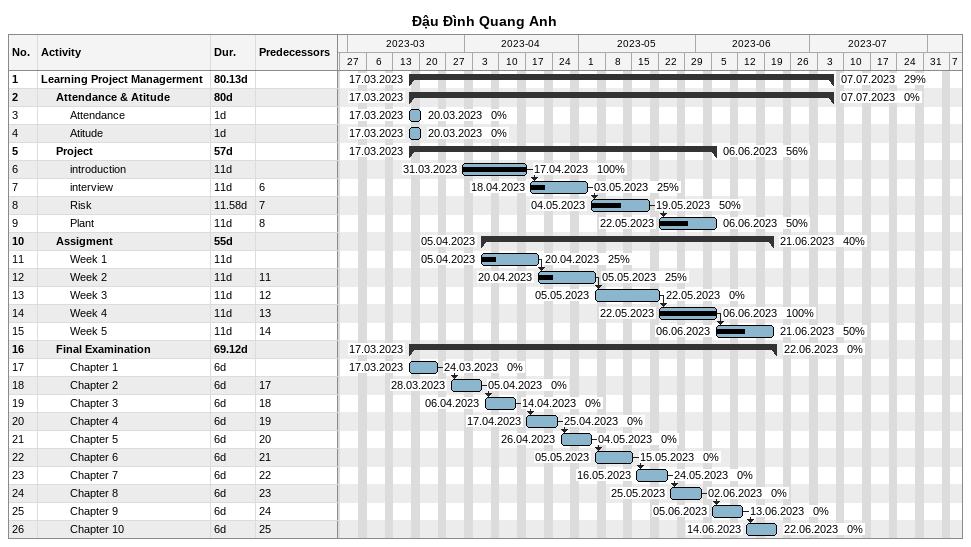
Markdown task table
Đậu Đình Quang Anh

| ID | Level | Task | Duration | Start | Finish | Predecessors | % complete |
|---|---|---|---|---|---|---|---|
| 1 | 1 | **Learning Project Managerment** | 80.13d | 2023-03-17 | 2023-07-07 |  | 29 |
| 2 | 2 | **Attendance & Atitude** | 80d | 2023-03-17 | 2023-07-07 |  | 0 |
| 3 | 3 | Attendance | 1d | 2023-03-17 | 2023-03-20 |  | 0 |
| 4 | 3 | Atitude | 1d | 2023-03-17 | 2023-03-20 |  | 0 |
| 5 | 2 | **Project** | 57d | 2023-03-17 | 2023-06-06 |  | 56 |
| 6 | 3 | introduction | 11d | 2023-03-31 | 2023-04-17 |  | 100 |
| 7 | 3 | interview | 11d | 2023-04-18 | 2023-05-03 | 6 | 25 |
| 8 | 3 | Risk | 11.58d | 2023-05-04 | 2023-05-19 | 7 | 50 |
| 9 | 3 | Plant | 11d | 2023-05-22 | 2023-06-06 | 8 | 50 |
| 10 | 2 | **Assigment** | 55d | 2023-04-05 | 2023-06-21 |  | 40 |
| 11 | 3 | Week 1 | 11d | 2023-04-05 | 2023-04-20 |  | 25 |
| 12 | 3 | Week 2 | 11d | 2023-04-20 | 2023-05-05 | 11 | 25 |
| 13 | 3 | Week 3 | 11d | 2023-05-05 | 2023-05-22 | 12 | 0 |
| 14 | 3 | Week 4 | 11d | 2023-05-22 | 2023-06-06 | 13 | 100 |
| 15 | 3 | Week 5 | 11d | 2023-06-06 | 2023-06-21 | 14 | 50 |
| 16 | 2 | **Final Examination** | 69.12d | 2023-03-17 | 2023-06-22 |  | 0 |
| 17 | 3 | Chapter 1 | 6d | 2023-03-17 | 2023-03-24 |  | 0 |
| 18 | 3 | Chapter 2 | 6d | 2023-03-28 | 2023-04-05 | 17 | 0 |
| 19 | 3 | Chapter 3 | 6d | 2023-04-06 | 2023-04-14 | 18 | 0 |
| 20 | 3 | Chapter 4 | 6d | 2023-04-17 | 2023-04-25 | 19 | 0 |
| 21 | 3 | Chapter 5 | 6d | 2023-04-26 | 2023-05-04 | 20 | 0 |
| 22 | 3 | Chapter 6 | 6d | 2023-05-05 | 2023-05-15 | 21 | 0 |
| 23 | 3 | Chapter 7 | 6d | 2023-05-16 | 2023-05-24 | 22 | 0 |
| 24 | 3 | Chapter 8 | 6d | 2023-05-25 | 2023-06-02 | 23 | 0 |
| 25 | 3 | Chapter 9 | 6d | 2023-06-05 | 2023-06-13 | 24 | 0 |
| 26 | 3 | Chapter 10 | 6d | 2023-06-14 | 2023-06-22 | 25 | 0 |
